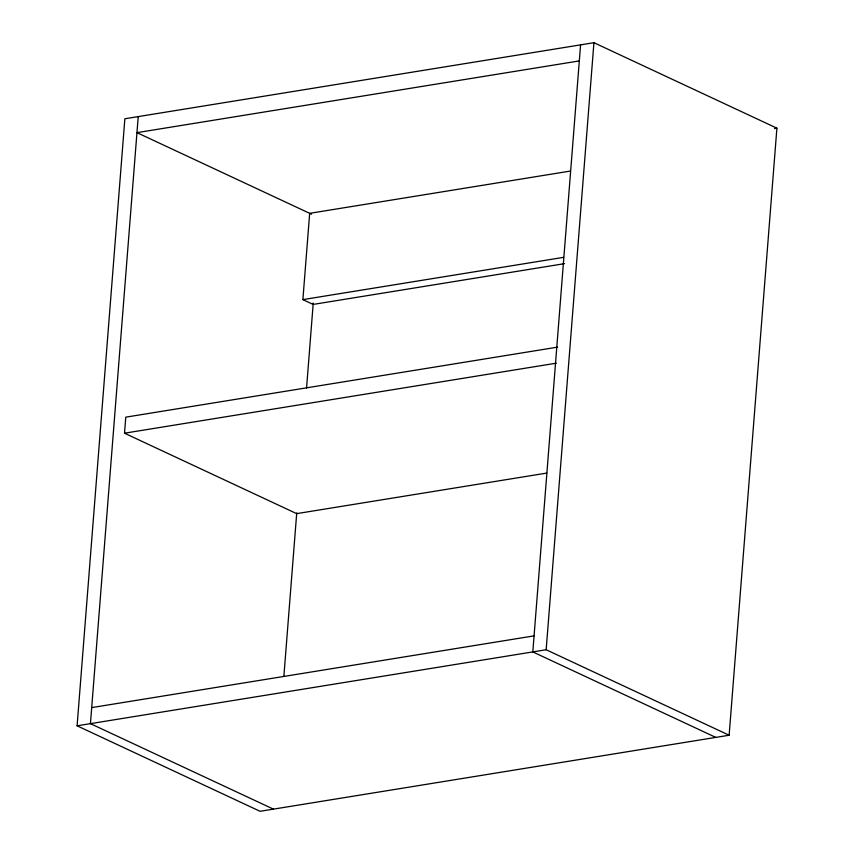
<?xml version="1.0" encoding="UTF-8"?>
<svg xmlns="http://www.w3.org/2000/svg" width="854" height="854" viewBox="0 0 854 854"><rect width="100%" height="100%" fill="white"/><g stroke="black" fill="none" stroke-linecap="round" stroke-linejoin="round"><path stroke-width="1.28" d="M77.095 725.815L124.865 118.77L593.936 42.7L776.905 128.185L729.135 735.23L260.064 811.3L77.095 725.815L546.154 649.745L729.135 735.23M138.22 116.603L90.439 723.648L273.419 809.133M546.816 473.073L296.669 513.638L124.513 433.202L125.773 417.158L557.609 347.13M564.601 263.64L313.14 304.419L302.882 299.626L309.671 213.34L570.355 171.067M283.87 676.304L296.733 512.923M306.554 388.058L313.247 303.042M580.581 44.867L532.811 651.912L715.78 737.397M546.154 649.745L593.936 42.7M579.322 60.912L136.96 132.648L311.507 214.194M774.482 128.58L776.905 128.185M302.882 299.626L563.565 257.353M124.513 433.202L556.338 363.174M91.709 707.603L534.07 635.867"/></g></svg>
